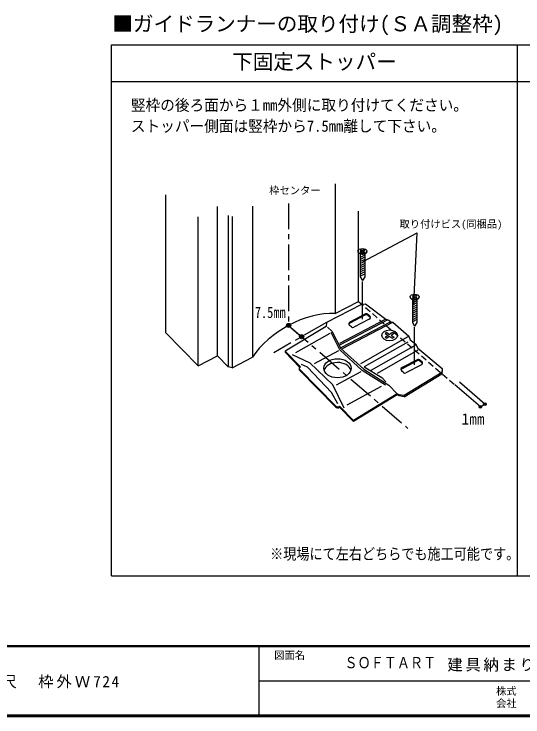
# Model space of a CAD drawing. Units: millimetres, scale not verified. Extents: x -973 to 977, y -701 to 696.
# Drawn here: x -236 to 259, y -701 to -17 of the extents above; entities that cross this region are included whole.
import ezdxf
from ezdxf.enums import TextEntityAlignment as Align

# ---------------------------------------------------------------- set-up
doc = ezdxf.new("R2010")
doc.units = ezdxf.units.MM
doc.header["$LTSCALE"] = 5
doc.header["$PDMODE"] = 32
doc.header["$PDSIZE"] = 2.5
doc.linetypes.add('CHAIN1', pattern=[8, 5, -1, 1, -1])
doc.linetypes.add('DASHED1', pattern=[1.8, 1.2, -0.6])
for name, color, linetype in [('0-C_ハッチ', 7, 'Continuous'), ('F-0_補助線', 7, 'Continuous'), ('F-1_枠', 6, 'Continuous'), ('F-A_文字', 7, 'Continuous')]:
    doc.layers.add(name, color=color, linetype=linetype)
doc.styles.add('HGP明朝B', font='')
doc.styles.add('ＭＳ ゴシック', font='')
doc.styles.get('HGP明朝B').set_extended_font_data('HGP明朝B')
doc.styles.get('ＭＳ ゴシック').set_extended_font_data('MS Gothic')

msp = doc.modelspace()

# ---------------------------------------------------------------- hatches: boundary and pattern name
at = {"layer": '0-C_ハッチ'}
for points in [[(32.684, -319.971, 1), (28.684, -319.971, 1)], [(45.379, -330.93, 1), (41.379, -330.93, 1)]]:
    msp.add_hatch(color=256, dxfattribs=at).paths.add_polyline_path(points)

# ---------------------------------------------------------------- linework, layer by layer
at = {"layer": '0-C_ハッチ', "color": 3}
for p, q in [((-141.609, -563.638), (-141.609, -47.122)), ((-141.609, -47.122), (647.991, -47.122)), ((253.191, -563.638), (253.191, -47.122)), ((647.991, -83.122), (-141.609, -83.122)), ((-141.609, -563.638), (647.991, -563.638))]:
    msp.add_line(p, q, dxfattribs=at)
at = {"layer": '0-C_ハッチ', "color": 2}
for p, q in [((75.967, -182.083), (75.967, -308.317)), ((-89.015, -193.008), (-89.015, -327.002)), ((-38.474, -349.672), (-38.474, -204.296)), ((-4.541, -204.06), (-4.541, -351.008)), ((98.495, -296.759), (98.495, -208.688)), ((-57.308, -359.367), (-57.308, -214.253)), ((-28.253, -213.07), (-28.253, -360.105)), ((-24.117, -214.131), (-24.117, -361.084)), ((75.967, -308.305), (98.495, -296.759)), ((75.452, -312.459), (75.479, -312.458)), ((-57.308, -359.367), (-89.015, -327.002)), ((-57.308, -359.367), (-38.474, -349.672)), ((-28.253, -360.105), (-38.474, -349.672)), ((-24.117, -361.084), (-4.541, -351.008)), ((-24.117, -361.084), (-28.253, -360.105))]:
    msp.add_line(p, q, dxfattribs=at)
at = {"layer": '0-C_ハッチ'}
for p, q in [((206.62, -221.18), (206.377, -221.306)), ((101.127, -246.405), (100.344, -246.908)), ((100.344, -246.908), (101.735, -247.803)), ((101.735, -247.803), (100.344, -248.697)), ((100.344, -248.697), (101.127, -249.2)), ((100.35, -250.293), (100.35, -272.641)), ((104.687, -251.708), (100.35, -253.786)), ((101.127, -246.405), (102.518, -247.299)), ((102.518, -248.306), (101.127, -249.2)), ((103.909, -246.405), (102.518, -247.299)), ((102.518, -248.306), (103.909, -249.2)), ((103.909, -246.405), (104.692, -246.908)), ((104.692, -248.697), (103.909, -249.2)), ((104.687, -250.33), (104.687, -272.641)), ((104.687, -253.735), (100.35, -255.814)), ((104.687, -255.762), (100.35, -257.841)), ((104.687, -257.79), (100.35, -259.868)), ((104.687, -259.817), (100.35, -261.895)), ((104.687, -261.844), (100.35, -263.923)), ((104.687, -263.871), (100.35, -265.95)), ((104.687, -265.899), (100.35, -267.977)), ((104.687, -267.926), (100.35, -270.004)), ((104.687, -269.953), (100.35, -272.032)), ((100.35, -272.641), (102.518, -276.397)), ((104.687, -272.641), (102.518, -276.397)), ((102.518, -313.959), (102.518, -277.172)), ((151.839, -290.783), (151.057, -291.286)), ((151.057, -291.286), (152.448, -292.18)), ((152.448, -292.18), (151.057, -293.074)), ((151.057, -293.074), (151.839, -293.578)), ((151.839, -290.783), (153.23, -291.677)), ((153.23, -292.683), (151.839, -293.578)), ((154.621, -290.783), (153.23, -291.677)), ((153.23, -292.683), (154.621, -293.578)), ((154.621, -290.783), (155.404, -291.286)), ((155.404, -293.074), (154.621, -293.578)), ((101.703, -299.528), (67.566, -317.023)), ((101.703, -299.528), (105.582, -299.016)), ((105.582, -299.016), (125.092, -314.041)), ((151.062, -294.67), (151.062, -317.018)), ((155.399, -296.086), (151.062, -298.164)), ((155.399, -298.113), (151.062, -300.191)), ((155.399, -300.14), (151.062, -302.218)), ((155.399, -294.708), (155.399, -317.018)), ((155.399, -302.167), (151.062, -304.246)), ((155.399, -304.195), (151.062, -306.273)), ((155.399, -306.222), (151.062, -308.3)), ((124.701, -314.244), (80.107, -337.412)), ((105.514, -308.802), (90.307, -316.683)), ((105.514, -309.802), (90.307, -317.683)), ((109.168, -313.867), (93.961, -321.748)), ((105.514, -308.802), (105.514, -309.802)), ((105.926, -308.644), (105.926, -309.644)), ((106.167, -308.596), (106.167, -309.596)), ((106.434, -308.578), (106.434, -309.578)), ((106.726, -308.6), (106.726, -309.6)), ((106.997, -308.659), (106.997, -309.659)), ((107.716, -309.042), (107.716, -310.042)), ((107.716, -309.042), (109.529, -310.556)), ((107.716, -310.042), (109.529, -311.556)), ((125.092, -314.041), (128.193, -314.796)), ((155.399, -308.249), (151.062, -310.328)), ((155.399, -310.276), (151.062, -312.355)), ((155.399, -312.304), (151.062, -314.382)), ((155.399, -314.331), (151.062, -316.409)), ((67.204, -320.95), (27.277, -345.079)), ((67.566, -317.023), (67.204, -320.95)), ((127.286, -314.643), (80.038, -339.19)), ((129.604, -316.681), (81.508, -341.668)), ((131.827, -317.233), (82.908, -342.647)), ((89.399, -317.648), (89.399, -318.648)), ((89.599, -317.298), (89.599, -318.298)), ((91.76, -321.508), (89.946, -319.995)), ((90.307, -316.683), (90.307, -317.683)), ((128.193, -314.796), (129.95, -316.501)), ((129.95, -316.501), (132.13, -316.945)), ((132.13, -316.945), (147.76, -330.438)), ((151.062, -317.018), (153.23, -320.774)), ((155.399, -317.018), (153.23, -320.774)), ((70.654, -327.826), (37.532, -346.716)), ((68.509, -321.72), (72.777, -325.601)), ((80.438, -343.735), (72.175, -326.867)), ((72.777, -325.601), (81.387, -342.316)), ((126.133, -326.895), (124.567, -327.901)), ((124.567, -327.901), (127.349, -329.689)), ((126.133, -326.895), (128.915, -328.683)), ((131.697, -326.895), (128.915, -328.683)), ((131.697, -326.895), (133.262, -327.901)), ((153.23, -358.337), (153.23, -321.549)), ((100.827, -356.908), (147.11, -330.805)), ((127.349, -329.689), (124.567, -331.478)), ((124.567, -331.478), (126.133, -332.484)), ((128.915, -330.695), (126.133, -332.484)), ((128.915, -330.695), (131.697, -332.484)), ((133.262, -331.478), (131.697, -332.484)), ((147.76, -330.438), (148.901, -334.053)), ((148.901, -334.053), (154.126, -337.913)), ((146.489, -336.267), (104.176, -360.132)), ((154.25, -339.321), (110.558, -363.829)), ((154.126, -337.913), (156.447, -341.97)), ((27.277, -345.079), (27.277, -346.079)), ((27.277, -345.079), (42.353, -360.393)), ((27.277, -346.079), (41.74, -360.77)), ((34.098, -348.168), (51.221, -356.31)), ((79.263, -344.538), (55.417, -357.364)), ((102.186, -363.922), (80.438, -343.735)), ((81.387, -342.316), (103.845, -362.491)), ((156.447, -344.014), (116.888, -366.746)), ((156.447, -341.97), (180.125, -361.819)), ((156.226, -353.18), (141.019, -361.061)), ((156.226, -354.18), (141.019, -362.061)), ((156.226, -353.18), (156.226, -354.18)), ((156.638, -353.022), (156.638, -354.022)), ((156.88, -352.974), (156.88, -353.974)), ((157.147, -352.956), (157.147, -353.956)), ((157.438, -352.977), (157.438, -353.977)), ((157.709, -353.037), (157.709, -354.037)), ((158.428, -353.42), (158.428, -354.42)), ((158.428, -353.42), (160.242, -354.934)), ((158.428, -354.42), (160.242, -355.934)), ((40.883, -361.856), (40.883, -362.856)), ((41, -362.325), (41, -363.325)), ((41.359, -361.005), (42.353, -360.393)), ((48.936, -360.597), (43.18, -357.847)), ((72.284, -385.135), (48.936, -360.597)), ((51.221, -356.31), (73.628, -377.898)), ((104.176, -360.132), (121.346, -370.777)), ((140.111, -362.026), (140.111, -363.026)), ((140.311, -361.675), (140.311, -362.675)), ((141.019, -361.061), (141.019, -362.061)), ((159.881, -358.245), (144.673, -366.126)), ((180.125, -361.819), (179.598, -365.906)), ((180.125, -361.819), (180.125, -362.819)), ((41.159, -362.546), (41.159, -363.546)), ((41.171, -362.558), (76.277, -398.219)), ((41.171, -363.558), (76.277, -399.219)), ((41.413, -362.804), (41.413, -363.804)), ((100.825, -365.26), (76.979, -378.089)), ((124.826, -377.962), (102.186, -363.922)), ((103.845, -362.491), (128.064, -378.252)), ((142.472, -365.886), (140.658, -364.373)), ((179.598, -365.906), (143.039, -388.287)), ((143.039, -389.287), (179.598, -366.906)), ((180.125, -362.819), (179.598, -366.906)), ((179.598, -366.906), (179.598, -365.906)), ((121.346, -370.777), (125.102, -374.976)), ((84.722, -400.555), (73.628, -377.898)), ((120.735, -379.479), (87.38, -397.423)), ((128.064, -378.252), (136.104, -386.479)), ((78.498, -396.326), (72.284, -385.135)), ((136.104, -387.479), (93.709, -413.56)), ((136.104, -386.479), (93.71, -412.561)), ((136.104, -386.479), (136.104, -387.479)), ((138.153, -387.564), (136.104, -386.479)), ((138.153, -388.564), (136.104, -387.479)), ((138.153, -387.564), (138.153, -388.564)), ((143.039, -388.287), (138.153, -387.564)), ((143.039, -389.287), (138.153, -388.564)), ((143.039, -388.287), (143.039, -389.287)), ((76.277, -398.219), (76.277, -399.219)), ((76.811, -398.65), (76.811, -399.65)), ((77.339, -398.915), (77.339, -399.915)), ((77.953, -399.079), (77.953, -400.079)), ((78.648, -399.106), (78.648, -400.106)), ((79.281, -398.987), (79.281, -399.987)), ((80.017, -398.651), (80.017, -399.652)), ((80.017, -398.651), (93.71, -412.561)), ((80.017, -399.651), (93.709, -413.56)), ((93.71, -412.561), (93.709, -413.56))]:
    msp.add_line(p, q, dxfattribs=at)
at = {"layer": '0-C_ハッチ', "color": 4}
for p, q in [((103.085, -257.837), (155.716, -230.003)), ((152.497, -298.886), (155.716, -230.003)), ((30.684, -319.971), (43.379, -330.93)), ((221.504, -396.543), (196.746, -375.171)), ((217.167, -399.198), (192.21, -377.655)), ((217.167, -399.198), (221.504, -396.543))]:
    msp.add_line(p, q, dxfattribs=at)
at = {"layer": '0-C_ハッチ', "linetype": 'DASHED1'}
msp.add_line((98.495, -296.759), (192.21, -377.655), dxfattribs=at)
at = {"layer": '0-C_ハッチ', "color": 4, "linetype": 'CHAIN1'}
msp.add_line((67.445, -317.035), (16.236, -346.601), dxfattribs=at)
msp.add_lwpolyline([(30.684, -201.22), (30.684, -319.971), (146.726, -420.141)], dxfattribs=at)
at = {"layer": '0-C_ハッチ'}
for points in [[(104.692, -246.908), (103.301, -247.803), (104.692, -248.697)], [(155.404, -291.286), (154.013, -292.18), (155.404, -293.074)], [(133.262, -327.901), (130.48, -329.689), (133.262, -331.478)]]:
    msp.add_lwpolyline(points, dxfattribs=at)
for centre in [(30.684, -319.971), (43.379, -330.93)]:
    msp.add_circle(centre, 2, dxfattribs=at)
for centre, radius, start, end in [((106.434, -310.578), 2, 50.15987, 117.39493), ((106.434, -311.578), 2, 50.15987, 117.39493), ((108.248, -312.092), 2, 297.39493, 50.15987), ((108.248, -313.092), 2, 20.7554, 50.15987), ((91.227, -318.459), 2, 117.39493, 230.15987), ((91.227, -319.459), 2, 117.39493, 165.52249), ((93.041, -319.973), 2, 230.15987, 297.39493), ((157.147, -354.956), 2, 50.15987, 117.39493), ((157.147, -355.956), 2, 50.15987, 117.39493), ((158.96, -356.469), 2, 297.39493, 50.15987), ((41.883, -361.856), 1, 121.6015, 224.55109), ((141.939, -362.837), 2, 117.39493, 230.15987), ((141.939, -363.837), 2, 117.39493, 165.52249), ((158.96, -357.469), 2, 20.7554, 50.15987), ((41.883, -362.856), 1, 180, 224.55109), ((143.753, -364.35), 2, 230.15987, 297.39493), ((78.415, -396.115), 3, 224.55109, 302.26296), ((78.415, -397.115), 3, 224.55109, 302.26296)]:
    msp.add_arc(centre, radius, start, end, dxfattribs=at)
for centre, major_axis, ratio in [((102.518, -247.803), (4.359, 0), 0.6), ((153.23, -292.18), (4.359, 0), 0.6), ((128.915, -329.689), (7.619, 0), 0.7), ((78.155, -361.641), (13.283, 0), 0.7)]:
    msp.add_ellipse(centre, major_axis=major_axis, ratio=ratio, dxfattribs=at)
for centre, major_axis, ratio, start_param, end_param in [((102.573, -248.043), (4.359, 0), 0.6, 3.2305959, 6.4650604), ((153.285, -292.421), (4.359, 0), 0.6, 3.2305959, 6.4650604), ((78.206, -365.362), (13.283, 0), 0.7, 0.2111187, 2.9497865)]:
    msp.add_ellipse(centre, major_axis=major_axis, ratio=ratio, start_param=start_param, end_param=end_param, dxfattribs=at)
at = {"layer": '0-C_ハッチ', "color": 2}
msp.add_ellipse((48.19, -355.649), major_axis=(57.743, 32.32), ratio=0.6, start_param=0.7737998, end_param=2.292833, dxfattribs=at)
at = {"layer": '0-C_ハッチ', "color": 4}
for p in [(221.504, -396.543), (217.167, -399.198)]:
    msp.add_point(p, dxfattribs=at)
at = {"layer": 'F-1_枠'}
for p, q in [((976.653, -631.667), (-973.347, -631.667)), ((976.653, -632.5), (-973.347, -632.5)), ((1.653, -632.5), (1.653, -699.167)), ((1.653, -665.833), (974.986, -665.834)), ((976.653, -699.167), (-973.347, -699.167)), ((976.653, -700), (-973.347, -700)), ((976.653, -700.833), (-973.347, -700.833))]:
    msp.add_line(p, q, dxfattribs=at)

# ---------------------------------------------------------------- texts
at = {"layer": '0-C_ハッチ', "style": 'ＭＳ ゴシック'}
for s, height, p in [('■ガイドランナーの取り付け(ＳＡ調整枠)', 14.66, (-140.722, -38.283)), ('下固定ストッパー', 14.66, (-24.209, -75.122)), ('枠センター', 7.331, (11.827, -194.553)), ('取り付けビス(同梱品)', 7.331, (138.548, -227.278)), ('1㎜', 11, (198.784, -419.785))]:
    msp.add_text(s, height=height, dxfattribs=at).set_placement(p, align=Align.BOTTOM_LEFT)
for s, width, p in [('竪枠の後ろ面から１㎜外側に取り付けてください。', 0.95, (-122.7, -114.449)), ('ストッパー側面は竪枠から7.5㎜離して下さい。', 0.95, (-122.7, -134.849)), ('7.5㎜', 0.8, (-2.137, -316.053)), ('※現場にて左右どちらでも施工可能です。', 0.85, (12.725, -550.961))]:
    msp.add_text(s, height=11, dxfattribs=dict(at, width=width)).set_placement(p, align=Align.BOTTOM_LEFT)
at = {"layer": 'F-0_補助線', "style": 'HGP明朝B', "width": 0.85}
msp.add_text('ＳＯＦＴＡＲＴ', height=11, dxfattribs=at).set_placement((84.986, -656.798), align=Align.BOTTOM_LEFT)
at = {"layer": 'F-0_補助線', "insert": (185.035, -656.798), "char_height": 11, "attachment_point": 7, "style": 'ＭＳ ゴシック'}
msp.add_mtext('\\T1.17;建具納まり図', dxfattribs=at)
at = {"layer": 'F-A_文字', "style": 'ＭＳ ゴシック'}
for s, p in [('図面名', (16.653, -646.667)), ('株式', (232.486, -681.5)), ('会社', (232.486, -693.5))]:
    msp.add_text(s, height=7.331, dxfattribs=at).set_placement(p, align=Align.BOTTOM_LEFT)
at = {"layer": 'F-A_文字', "insert": (-846.68, -673.333), "char_height": 11, "attachment_point": 7, "style": 'ＭＳ ゴシック'}
msp.add_mtext('\\T1.19;ソフトアート\u3000クローゼットドア\\~\\~調整枠\u3000３方枠（下枠なし）\\~ドアＨ８尺\\~\\~枠外Ｗ724', dxfattribs=at)

doc.saveas('drawing.dxf')
